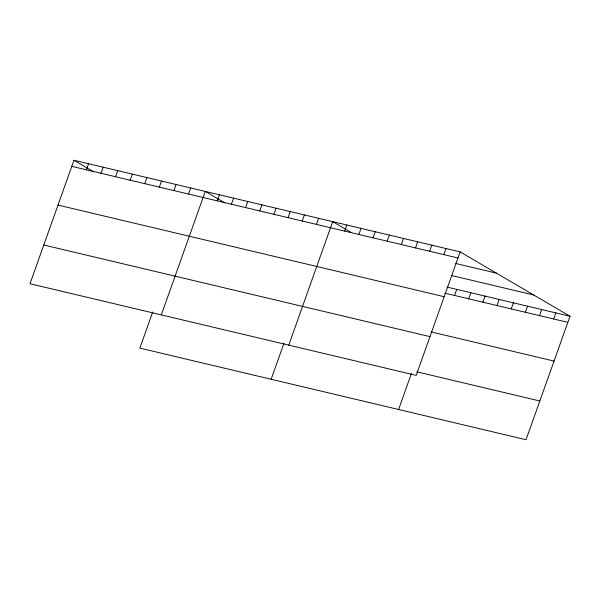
<?xml version="1.0" encoding="UTF-8"?>
<svg xmlns="http://www.w3.org/2000/svg" width="600" height="600" viewBox="0 0 600 600"><rect width="100%" height="100%" fill="white"/><g stroke="black" fill="none" stroke-linecap="round" stroke-linejoin="round"><path stroke-width="0.9" d="M73.965 160.267L30 283.74L416.183 375.368L460.147 251.888L73.965 160.267L93.608 171.773M86.392 169.815L88.56 163.725M100.98 173.273L103.148 167.19M115.567 176.738L117.735 170.648M130.155 180.195L132.322 174.113M144.75 183.66L146.91 177.57M159.337 187.118L161.505 181.035M173.925 190.583L176.093 184.493M188.512 194.04L190.68 187.958M152.708 312.015L139.852 348.112L526.035 439.732L570 316.26L460.147 251.888M161.303 314.895L205.267 191.415L224.903 202.92M217.26 200.865L219.428 194.775M231.42 204.225L233.587 198.135M245.58 207.585L247.748 201.495M259.74 210.938L261.907 204.855M273.9 214.298L276.067 208.215M288.06 217.657L290.228 211.575M302.22 221.017L304.388 214.935M316.38 224.377L318.548 218.295M271.155 379.26L284.01 343.163M288.743 345.127L332.707 221.655L350.835 232.275M344.7 231.097L346.868 225.015M358.86 234.458L361.028 228.375M373.02 237.817L375.188 231.735M387.18 241.178L389.347 235.087M401.34 244.538L403.507 238.447M415.5 247.897L417.668 241.808M429.66 251.257L431.827 245.167M443.82 254.618L445.987 248.528M398.595 409.5L411.45 373.403M454.553 295.462L456.72 289.38M468.713 298.822L470.88 292.74M482.873 302.183L485.04 296.1M497.033 305.543L499.2 299.46M511.192 308.903L513.36 302.82M525.352 312.263L527.52 306.18M539.513 315.623L541.68 309.54M553.673 318.983L555.84 312.9M71.805 166.35L457.98 257.978M455.692 263.475L496.403 273.127M451.447 275.49L533.752 295.013M446.985 287.07L570 316.26M444.817 293.153L567.832 322.343M58.005 205.087L444.188 296.715M431.025 331.897L554.04 361.08M43.793 245.002L429.975 336.63M416.812 371.812L539.827 400.995"/></g></svg>
